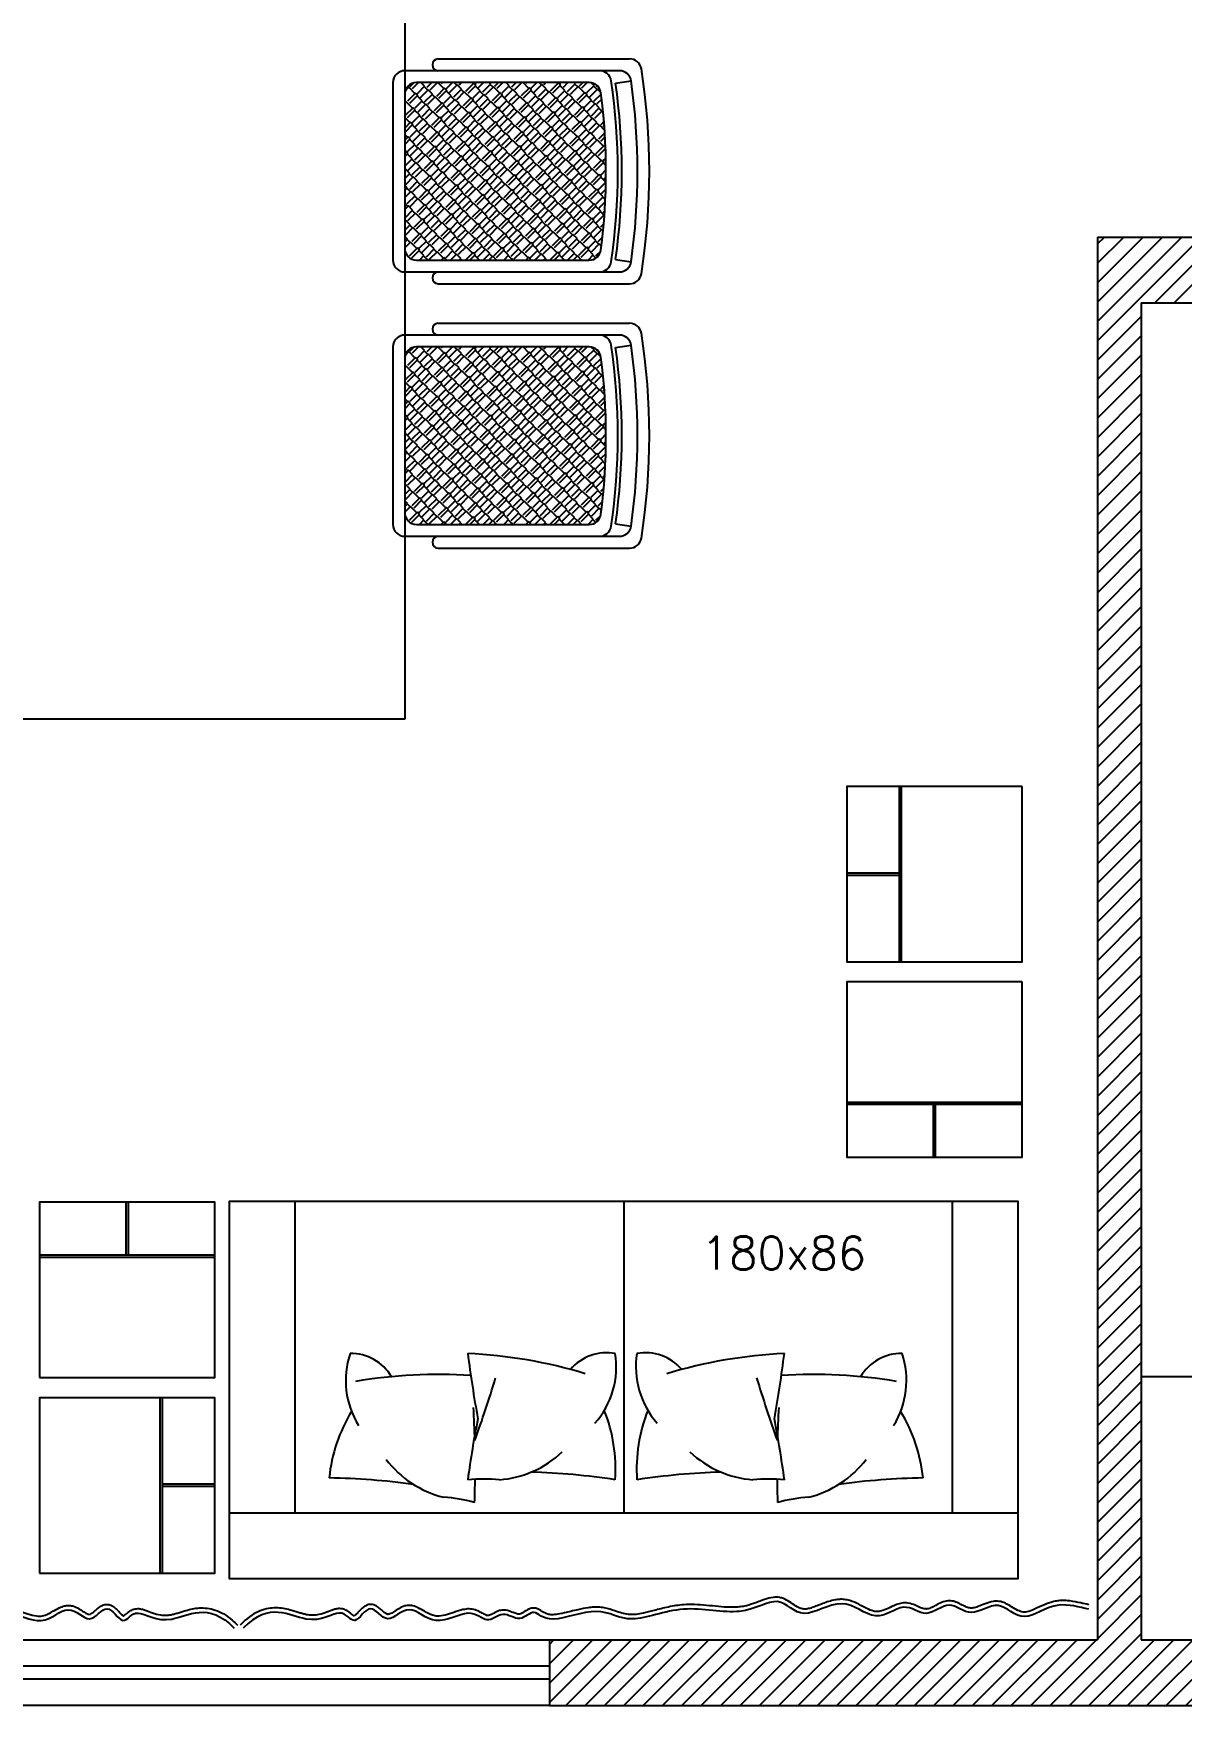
# Model space of a CAD drawing. Extents: x 126968 to 132038, y -1805 to 3860.
# Drawn here: x 127711.7 to 127973.6, y -817.5 to -436 of the extents above; entities that cross this region are included whole.
import ezdxf

# ---------------------------------------------------------------- set-up
doc = ezdxf.new("R2010")
doc.units = 0
doc.header["$MEASUREMENT"] = 0
doc.layers.get('0').update_dxf_attribs({"linetype": 'CONTINUOUS'})
doc.layers.add('COTA', color=8, linetype='CONTINUOUS', lineweight=5)
for name, color, linetype in [('PENA02', 2, 'CONTINUOUS'), ('PENA03', 3, 'CONTINUOUS'), ('PENA06', 6, 'CONTINUOUS')]:
    doc.layers.add(name, color=color, linetype=linetype)
doc.styles.add('T80_25', font='romans.shx', dxfattribs={"height": 0.05})

msp = doc.modelspace()

# ---------------------------------------------------------------- hatches: boundary and pattern name
h = msp.add_hatch()
h.set_pattern_fill('AR-RSHKE', color=256, scale=0.009, angle=135)
h.set_pattern_definition([(135, (133045.9265, 11077.9229), (-6.0616729, 2.18220224), [1.3716, -1.143, 1.6002, -0.6858, 2.0574, -0.9144]), (135, (133044.8758, 11078.812), (-6.0616729, 2.18220224), [1.143, -4.3434, 0.9144, -1.3716]), (135, (133043.1382, 11080.9537), (-6.0616729, 2.18220224), [0.6858, -7.0866]), (225, (133045.9265, 11077.9229), (-0.56575614, -3.3137145), [2.6289, -8.3439]), (225, (133044.9567, 11078.8927), (-0.56575614, -3.3137145), [2.57175, -8.40105]), (225, (133044.1484, 11079.701), (-0.56575614, -3.3137145), [2.4003, -8.5725]), (225, (133043.1382, 11080.9537), (-0.56575614, -3.3137145), [2.6289, -8.3439]), (225, (133042.6532, 11081.4386), (-0.56575614, -3.3137145), [2.6289, -8.3439]), (225, (133041.0772, 11082.7722), (-0.56575614, -3.3137145), [2.5146, -8.4582])])
h.paths.add_polyline_path([(127838.501, -447.228, -0.3771004), (127841.179, -449.582, -0.0642648), (127841.179, -485.374, -0.3771004), (127838.501, -487.728), (127799.129, -487.728, -0.4142136), (127796.429, -485.028), (127796.429, -449.928, -0.4142136), (127799.129, -447.228)])
h = msp.add_hatch()
h.set_pattern_fill('AR-RSHKE', color=256, scale=0.009, angle=135)
h.set_pattern_definition([(135, (133045.9265, 11017.6229), (-6.0616729, 2.18220224), [1.3716, -1.143, 1.6002, -0.6858, 2.0574, -0.9144]), (135, (133044.8758, 11018.512), (-6.0616729, 2.18220224), [1.143, -4.3434, 0.9144, -1.3716]), (135, (133043.1382, 11020.6537), (-6.0616729, 2.18220224), [0.6858, -7.0866]), (225, (133045.9265, 11017.6229), (-0.56575614, -3.3137145), [2.6289, -8.3439]), (225, (133044.9567, 11018.5927), (-0.56575614, -3.3137145), [2.57175, -8.40105]), (225, (133044.1484, 11019.401), (-0.56575614, -3.3137145), [2.4003, -8.5725]), (225, (133043.1382, 11020.6537), (-0.56575614, -3.3137145), [2.6289, -8.3439]), (225, (133042.6532, 11021.1386), (-0.56575614, -3.3137145), [2.6289, -8.3439]), (225, (133041.0772, 11022.4722), (-0.56575614, -3.3137145), [2.5146, -8.4582])])
h.paths.add_polyline_path([(127838.501, -507.528, -0.3771004), (127841.179, -509.882, -0.0642648), (127841.179, -545.674, -0.3771004), (127838.501, -548.028), (127799.129, -548.028, -0.4142136), (127796.429, -545.328), (127796.429, -510.228, -0.4142136), (127799.129, -507.528)])
at = {"layer": 'PENA06'}
h = msp.add_hatch(dxfattribs=at)
h.set_pattern_fill('ANSI31', color=256, scale=25)
h.set_pattern_definition([(45, (126424.6877, -1487.8683), (-2.2097087, 2.2097087), [])])
h.paths.add_polyline_path([(127484.429, -82.458), (127414.429, -82.458), (127414.429, -102.458), (127484.429, -102.458)])
h.paths.add_polyline_path([(127504.429, -82.458), (127484.429, -82.458), (127484.429, -132.458), (127504.429, -132.458)])
h.paths.add_polyline_path([(127314.429, -82.458), (127224.429, -82.458), (127224.429, -402.458), (127239.429, -402.458), (127239.429, -102.458), (127314.429, -102.458)])
h.paths.add_polyline_path([(127389.429, -531.458), (127239.429, -531.458), (127239.429, -482.458), (127224.429, -482.458), (127224.429, -802.458), (127099.429, -802.458), (127099.429, -817.458), (127239.429, -817.458), (127239.429, -546.458), (127314.429, -546.458), (127314.429, -731.458), (127489.429, -731.458), (127489.429, -817.458), (127629.429, -817.458), (127629.429, -802.458), (127504.429, -802.458), (127504.429, -505.458), (127489.429, -505.458), (127489.429, -509.458), (127489.429, -531.458), (127459.429, -531.458), (127459.429, -546.458), (127489.429, -546.458), (127489.429, -716.458), (127329.429, -716.458), (127329.429, -546.458), (127389.429, -546.458)])
h.paths.add_polyline_path([(127504.429, -361.458), (127484.429, -361.458), (127484.429, -411.458), (127504.429, -411.458)])
h.paths.add_polyline_path([(127504.429, -132.458), (127489.429, -132.458), (127489.429, -361.458), (127504.429, -361.458)])
h.paths.add_polyline_path([(127621.429, -377.458), (127616.429, -377.458), (127504.429, -377.458), (127504.429, -392.458), (127621.429, -392.458)])
h.paths.add_polyline_path([(128241.429, -382.458), (128236.429, -382.458), (128029.429, -382.458), (128029.429, -335.458), (128019.429, -335.458), (128019.429, -340.458), (128019.429, -382.458), (127779.429, -382.458), (127779.429, -262.458), (127849.429, -262.458), (127849.429, -252.458), (127779.429, -252.458), (127779.429, -244.458), (127769.429, -244.458), (127769.429, -247.458), (127769.429, -297.458), (127769.429, -382.458), (127697.429, -382.458), (127697.429, -392.458), (127701.429, -392.458), (128241.429, -392.458)])
h.paths.add_polyline_path([(127789.429, -82.458), (127769.429, -82.458), (127769.429, -132.458), (127789.429, -132.458)])
h.paths.add_polyline_path([(127769.429, -82.458), (127614.429, -82.458), (127614.429, -102.458), (127769.429, -102.458)])
h.paths.add_polyline_path([(127999.429, -82.458), (127964.429, -82.458), (127964.429, -252.458), (127924.429, -252.458), (127909.429, -252.458), (127909.429, -262.458), (128019.429, -262.458), (128019.429, -269.458), (128029.429, -269.458), (128029.429, -252.458), (127974.429, -252.458), (127974.429, -102.458), (127999.429, -102.458)])
h.paths.add_polyline_path([(128049.429, -82.458), (127999.429, -82.458), (127999.429, -102.458), (128049.429, -102.458)])
h.paths.add_polyline_path([(128339.429, -82.458), (128199.429, -82.458), (128199.429, -102.458), (128324.429, -102.458), (128324.429, -157.458), (128339.429, -157.458)])
h.paths.add_polyline_path([(128361.929, -237.458), (128339.429, -237.458), (128339.429, -227.458), (128324.429, -227.458), (128324.429, -382.458), (128317.429, -382.458), (128317.429, -392.458), (128321.429, -392.458), (128324.429, -392.458), (128324.429, -409.458), (128334.429, -409.458), (128334.429, -404.458), (128334.429, -252.458), (128361.929, -252.458)])
h.paths.add_polyline_path([(128589.429, -237.458), (128421.929, -237.458), (128421.929, -252.458), (128449.429, -252.458), (128449.429, -482.458), (128334.429, -482.458), (128334.429, -475.458), (128324.429, -475.458), (128324.429, -479.458), (128324.429, -482.458), (128317.429, -482.458), (128317.429, -497.458), (128322.429, -497.458), (128466.429, -497.458), (128466.429, -482.458), (128461.429, -482.458), (128459.429, -482.458), (128459.429, -252.458), (128574.429, -252.458), (128574.429, -302.458), (128589.429, -302.458)])
h.paths.add_polyline_path([(128589.429, -332.458), (128574.429, -332.458), (128574.429, -467.458), (128589.429, -467.458)], flags=17)
h.paths.add_polyline_path([(128594.429, -467.458), (128574.429, -467.458), (128574.429, -517.458), (128594.429, -517.458)])
h.paths.add_polyline_path([(128574.429, -482.458), (128532.429, -482.458), (128532.429, -497.458), (128536.429, -497.458), (128574.429, -497.458)], flags=17)
h.paths.add_polyline_path([(128589.429, -667.458), (128574.429, -667.458), (128574.429, -802.458), (128234.429, -802.458), (128234.429, -497.458), (128241.429, -497.458), (128241.429, -482.458), (128237.429, -482.458), (128217.429, -482.458), (128217.429, -497.458), (128222.429, -497.458), (128224.429, -497.458), (128224.429, -802.458), (128171.929, -802.458), (128171.929, -817.458), (128589.429, -817.458)])
h.paths.add_polyline_path([(127964.429, -497.458), (127999.429, -497.458), (127999.429, -482.458), (127954.429, -482.458), (127954.429, -802.458), (127829.429, -802.458), (127829.429, -817.458), (128021.929, -817.458), (128021.929, -802.458), (127964.429, -802.458)])
h.paths.add_polyline_path([(128049.429, -482.458), (127999.429, -482.458), (127999.429, -502.458), (128049.429, -502.458)])
h.paths.add_polyline_path([(128141.429, -482.458), (128137.429, -482.458), (128049.429, -482.458), (128049.429, -497.458), (128141.429, -497.458)])

# ---------------------------------------------------------------- linework, layer by layer
for p, q in [((127804.079, -441.828), (127847.727, -441.828)), ((127845.401, -444.528), (127796.429, -444.528)), ((127793.729, -447.228), (127793.729, -487.728)), ((127796.429, -449.928), (127796.429, -485.028)), ((127838.501, -447.228), (127799.129, -447.228)), ((127844.51, -447.354), (127848.074, -446.849)), ((127799.129, -487.728), (127838.501, -487.728)), ((127844.51, -487.602), (127848.074, -488.107)), ((127796.429, -490.428), (127845.401, -490.428)), ((127804.079, -493.128), (127847.727, -493.128)), ((127804.079, -502.128), (127847.727, -502.128)), ((127845.401, -504.828), (127796.429, -504.828)), ((127844.51, -507.654), (127848.074, -507.149)), ((127793.729, -507.528), (127793.729, -548.028)), ((127796.429, -510.228), (127796.429, -545.328)), ((127838.501, -507.528), (127799.129, -507.528)), ((127799.129, -548.028), (127838.501, -548.028)), ((127844.51, -547.902), (127848.074, -548.407)), ((127796.429, -550.728), (127845.401, -550.728)), ((127804.079, -553.428), (127847.727, -553.428)), ((127771.377, -702.458), (127771.377, -773.458)), ((127846.377, -702.458), (127846.377, -773.458)), ((127921.377, -773.458), (127921.377, -702.458)), ((127756.377, -773.458), (127936.377, -773.458))]:
    msp.add_line(p, q)
for points in [[(127756.377, -702.458), (127756.377, -730.307)], [(127756.377, -730.307), (127756.377, -788.458), (127936.377, -788.458)]]:
    msp.add_lwpolyline(points)
msp.add_lwpolyline([(127756.377, -788.458), (127936.377, -788.458), (127936.377, -702.458), (127756.377, -702.458)], close=True)
for centre, radius, start, end in [((127804.079, -443.178), 1.35, 90, 180), ((127847.727, -444.528), 2.7, 8.98138, 90), ((127796.429, -447.228), 2.7, 90, 180), ((127804.079, -443.178), 1.35, 180, 270), ((127840.855, -447.228), 2.7, 8.32808, 90), ((127845.401, -447.228), 2.7, 8.06662, 90), ((127702.521, -467.478), 149.708, 351.01862, 8.98138), ((127799.129, -449.928), 2.7, 90, 180), ((127838.501, -449.928), 2.7, 7.35409, 90), ((127702.521, -467.478), 139.808, 352.64591, 7.35409), ((127702.521, -467.478), 142.508, 351.67192, 8.32808), ((127702.521, -467.478), 143.408, 351.93338, 8.06662), ((127702.521, -467.478), 147.008, 351.93338, 8.06662), ((127796.429, -487.728), 2.7, 180, 270), ((127799.129, -485.028), 2.7, 180, 270), ((127838.501, -485.028), 2.7, 270, 352.64591), ((127840.855, -487.728), 2.7, 270, 351.67192), ((127845.401, -487.728), 2.7, 270, 351.93338), ((127804.079, -491.778), 1.35, 90, 180), ((127804.079, -491.778), 1.35, 180, 270), ((127847.727, -490.428), 2.7, 270, 351.01862), ((127804.079, -503.478), 1.35, 90, 180), ((127804.079, -503.478), 1.35, 180, 270), ((127847.727, -504.828), 2.7, 8.98138, 90), ((127796.429, -507.528), 2.7, 90, 180), ((127840.855, -507.528), 2.7, 8.32808, 90), ((127702.521, -527.778), 142.508, 351.67192, 8.32808), ((127845.401, -507.528), 2.7, 8.06662, 90), ((127702.521, -527.778), 147.008, 351.93338, 8.06662), ((127702.521, -527.778), 149.708, 351.01862, 8.98138), ((127799.129, -510.228), 2.7, 90, 180), ((127838.501, -510.228), 2.7, 7.35409, 90), ((127702.521, -527.778), 139.808, 352.64591, 7.35409), ((127702.521, -527.778), 143.408, 351.93338, 8.06662), ((127799.129, -545.328), 2.7, 180, 270), ((127796.429, -548.028), 2.7, 180, 270), ((127838.501, -545.328), 2.7, 270, 352.64591), ((127840.855, -548.028), 2.7, 270, 351.67192), ((127845.401, -548.028), 2.7, 270, 351.93338), ((127804.079, -552.078), 1.35, 90, 180), ((127804.079, -552.078), 1.35, 180, 270), ((127847.727, -550.728), 2.7, 270, 351.01862), ((127802.406, -743.316), 19.449, 161.48904, 211.87093), ((127784.077, -748.056), 10.916, 31.00979, 90.59384), ((127805.34, -849.271), 112.263, 73.29046, 87.20911), ((128097.945, -700.692), 289.443, 187.23436, 190.21781), ((127842.527, -747.886), 10.916, 79.86396, 139.44801), ((127825.237, -740.173), 19.449, 318.58687, 8.96876), ((127868.595, -740.173), 19.449, 171.03124, 221.41313), ((127851.305, -747.886), 10.916, 40.55199, 100.13604), ((127888.492, -849.271), 112.263, 92.79089, 106.70954), ((127595.887, -700.692), 289.443, 349.78219, 352.76564), ((127909.755, -748.056), 10.916, 89.40616, 148.99021), ((127891.426, -743.316), 19.449, 328.12907, 18.51096), ((127803.942, -854.202), 112.263, 86.14346, 99.59813), ((127540.017, -659.173), 289.443, 340.23998, 343.22344), ((128153.815, -659.173), 289.443, 196.77656, 199.76002), ((127889.89, -854.202), 112.263, 80.40187, 93.85654), ((127815.337, -769.211), 36.333, 148.74306, 174.20477), ((127564.814, -763.189), 247.679, 1.42525, 3.18423), ((127808.193, -763.566), 36.333, 356.25303, 21.71474), ((127885.639, -763.566), 36.333, 158.28526, 183.74697), ((128129.018, -763.189), 247.679, 176.81577, 178.57475), ((127878.495, -769.211), 36.333, 5.79523, 31.25694), ((128056.247, -799.157), 247.679, 169.03254, 172.29273), ((127637.584, -799.157), 247.679, 7.70727, 10.96746), ((127810.972, -747.012), 23.614, 217.20958, 256.01481), ((127816.177, -742.398), 23.614, 274.44299, 313.24822), ((127877.655, -742.398), 23.614, 226.75178, 265.55701), ((127882.86, -747.012), 23.614, 283.98519, 322.79042), ((127776.752, -923.258), 157.734, 82.10011, 89.11467), ((127814.406, -806.19), 40.41, 84.88889, 95.11111), ((127564.814, -763.189), 247.679, 358.16507, 359.38984), ((127820.707, -921.878), 157.734, 81.34313, 88.35769), ((127873.125, -921.878), 157.734, 91.64231, 98.65687), ((127879.426, -806.19), 40.41, 84.88889, 95.11111), ((128129.018, -763.189), 247.679, 180.61016, 181.83493), ((127917.08, -923.258), 157.734, 90.88533, 97.89989), ((127802.143, -810.215), 40.41, 75.34669, 85.56891), ((127891.689, -810.215), 40.41, 94.43109, 104.65331)]:
    msp.add_arc(centre, radius, start, end)
for points, knots in [([(127952.452, -794.462), (127951.89, -794.335), (127951.295, -794.191), (127949.861, -793.871), (127949.005, -793.699), (127947.558, -793.528), (127946.974, -793.49), (127946.028, -793.508), (127945.664, -793.535), (127944.951, -793.635), (127944.604, -793.706), (127943.593, -793.963), (127942.959, -794.195), (127941.575, -794.77), (127940.85, -795.126), (127939.635, -795.675), (127939.125, -795.884), (127938.455, -796.075), (127938.247, -796.118), (127937.852, -796.165), (127937.674, -796.165), (127937.299, -796.119), (127937.106, -796.074), (127936.494, -795.869), (127936.051, -795.639), (127935.117, -795.087), (127934.628, -794.767), (127933.676, -794.234), (127933.224, -794.011), (127932.496, -793.781), (127932.254, -793.723), (127931.772, -793.655), (127931.538, -793.643), (127931.085, -793.654), (127930.863, -793.676), (127929.995, -793.813), (127929.388, -794.019), (127928.24, -794.46), (127927.699, -794.696), (127926.795, -795.033), (127926.419, -795.148), (127925.774, -795.258), (127925.525, -795.255), (127924.957, -795.148), (127924.652, -795.042), (127924.001, -794.753), (127923.657, -794.572), (127922.93, -794.199), (127922.547, -794.006), (127921.782, -793.719), (127921.409, -793.613), (127920.775, -793.546), (127920.53, -793.545), (127920.062, -793.591), (127919.837, -793.635), (127919.102, -793.832), (127918.631, -794.046), (127917.739, -794.492), (127917.318, -794.726), (127916.529, -795.118), (127916.163, -795.273), (127915.718, -795.391), (127915.597, -795.414), (127915.388, -795.434), (127915.298, -795.435), (127915.099, -795.422), (127914.994, -795.407), (127914.568, -795.317), (127914.201, -795.181), (127913.39, -794.834), (127912.947, -794.626), (127911.97, -794.257), (127911.433, -794.096), (127910.622, -794.027), (127910.397, -794.024), (127909.946, -794.057), (127909.725, -794.092), (127909.3, -794.188), (127909.093, -794.249), (127908.272, -794.529), (127907.691, -794.813), (127906.558, -795.355), (127906.007, -795.612), (127905.088, -795.921), (127904.71, -796.007), (127904.183, -796.041), (127904.019, -796.039), (127903.691, -796.004), (127903.517, -795.97), (127902.874, -795.797), (127902.354, -795.572), (127901.23, -795.013), (127900.627, -794.681), (127899.341, -794.044), (127898.656, -793.738), (127897.539, -793.409), (127897.145, -793.321), (127896.384, -793.226), (127896.017, -793.211), (127895.295, -793.244), (127894.938, -793.289), (127893.618, -793.534), (127892.685, -793.863), (127890.913, -794.538), (127890.071, -794.887), (127888.956, -795.243), (127888.614, -795.334), (127888.078, -795.43), (127887.869, -795.452), (127887.536, -795.457), (127887.4, -795.447), (127887.126, -795.407), (127886.991, -795.376), (127886.443, -795.213), (127886.021, -794.995), (127885.132, -794.443), (127884.67, -794.111), (127883.745, -793.522), (127883.294, -793.26), (127882.52, -792.956), (127882.238, -792.869), (127881.697, -792.766), (127881.441, -792.74), (127880.939, -792.734), (127880.69, -792.752), (127879.792, -792.871), (127879.156, -793.059), (127877.858, -793.502), (127877.196, -793.759), (127875.818, -794.254), (127875.104, -794.491), (127873.908, -794.784), (127873.447, -794.875), (127872.606, -794.987), (127872.229, -795.018), (127871.441, -795.05), (127871.032, -795.052), (127869.77, -795.021), (127868.88, -794.953), (127866.228, -794.71), (127864.384, -794.492), (127861.708, -794.411), (127860.902, -794.416), (127858.882, -794.55), (127857.696, -794.741), (127855.421, -795.216), (127854.329, -795.498), (127852.441, -795.986), (127851.625, -796.197), (127850.278, -796.489), (127849.724, -796.589), (127848.894, -796.686), (127848.592, -796.708), (127848.025, -796.716), (127847.751, -796.702), (127846.95, -796.621), (127846.439, -796.511), (127845.409, -796.224), (127844.892, -796.046), (127843.61, -795.614), (127842.824, -795.353), (127841.515, -795.097), (127841.059, -795.035), (127840.21, -794.988), (127839.827, -794.991), (127839.057, -795.035), (127838.668, -795.077), (127837.492, -795.241), (127836.697, -795.405), (127834.847, -795.83), (127833.801, -796.106), (127832.146, -796.488), (127831.495, -796.619), (127830.701, -796.717), (127830.482, -796.735), (127830.087, -796.746), (127829.905, -796.74), (127829.398, -796.695), (127829.112, -796.63), (127828.369, -796.382), (127827.984, -796.145), (127827.403, -795.778), (127827.223, -795.663), (127826.817, -795.444), (127826.589, -795.339), (127826.193, -795.244), (127826.059, -795.224), (127825.793, -795.212), (127825.664, -795.219), (127825.233, -795.278), (127824.967, -795.375), (127824.491, -795.594), (127824.278, -795.719), (127823.878, -795.964), (127823.691, -796.085), (127823.291, -796.329), (127823.084, -796.441), (127822.822, -796.546), (127822.742, -796.571), (127822.598, -796.602), (127822.54, -796.608), (127822.389, -796.605), (127822.298, -796.595), (127821.974, -796.53), (127821.695, -796.435), (127821.068, -796.192), (127820.721, -796.045), (127820.02, -795.813), (127819.675, -795.72), (127819.141, -795.667), (127818.98, -795.661), (127818.63, -795.678), (127818.449, -795.705), (127818.109, -795.78), (127817.947, -795.829), (127817.355, -796.041), (127816.977, -796.245), (127816.3, -796.607), (127816, -796.763), (127815.652, -796.891), (127815.555, -796.918), (127815.42, -796.94), (127815.373, -796.944), (127815.298, -796.942), (127815.27, -796.939), (127815.19, -796.924), (127815.142, -796.911), (127814.935, -796.839), (127814.727, -796.737), (127814.234, -796.461), (127813.948, -796.29), (127813.294, -795.946), (127812.924, -795.774), (127812.086, -795.509), (127811.617, -795.418), (127810.878, -795.408), (127810.639, -795.423), (127810.172, -795.483), (127809.94, -795.526), (127809.024, -795.736), (127808.341, -795.972), (127806.979, -796.44), (127806.3, -796.674), (127805.015, -796.999), (127804.411, -797.089), (127803.695, -797.056), (127803.512, -797.032), (127803.135, -796.954), (127802.944, -796.9), (127802.169, -796.631), (127801.567, -796.308), (127800.487, -795.695), (127800.014, -795.416), (127799.136, -794.987), (127798.738, -794.821), (127798.071, -794.655), (127797.823, -794.615), (127797.368, -794.595), (127797.169, -794.605), (127796.789, -794.656), (127796.605, -794.696), (127795.92, -794.891), (127795.471, -795.118), (127794.649, -795.593), (127794.275, -795.845), (127793.597, -796.275), (127793.292, -796.45), (127792.946, -796.592), (127792.853, -796.62), (127792.725, -796.647), (127792.681, -796.651), (127792.613, -796.651), (127792.585, -796.649), (127792.511, -796.635), (127792.468, -796.623), (127792.287, -796.555), (127792.112, -796.457), (127791.719, -796.175), (127791.502, -795.994), (127791.045, -795.599), (127790.804, -795.386), (127790.283, -794.977), (127790.003, -794.778), (127789.495, -794.54), (127789.305, -794.471), (127788.952, -794.397), (127788.799, -794.38), (127788.478, -794.382), (127788.315, -794.404), (127788.015, -794.476), (127787.875, -794.525), (127787.43, -794.722), (127787.166, -794.904), (127786.682, -795.294), (127786.462, -795.503), (127786.048, -795.919), (127785.853, -796.126), (127785.492, -796.5), (127785.324, -796.667), (127785.042, -796.914), (127784.924, -796.996), (127784.865, -797.027)], [5.3132129, 5.3132129, 5.3132129, 5.3132129, 5.5013188, 5.5013188, 5.7520601, 5.7520601, 5.9182584, 5.9182584, 6.0207723, 6.0207723, 6.1232862, 6.1232862, 6.328314, 6.328314, 6.5980583, 6.5980583, 6.8243342, 6.8243342, 6.9378321, 6.9378321, 7.061335, 7.061335, 7.1848379, 7.1848379, 7.4369635, 7.4369635, 7.6890891, 7.6890891, 7.8930712, 7.8930712, 7.9882201, 7.9882201, 8.0755339, 8.0755339, 8.1628476, 8.1628476, 8.4247977, 8.4247977, 8.6867478, 8.6867478, 8.9019341, 8.9019341, 9.1171204, 9.1171204, 9.3323067, 9.3323067, 9.547493, 9.547493, 9.7626793, 9.7626793, 9.9401188, 9.9401188, 10.0415593, 10.0415593, 10.1429998, 10.1429998, 10.3851774, 10.3851774, 10.6273549, 10.6273549, 10.8695324, 10.8695324, 10.9701926, 10.9701926, 11.0585456, 11.0585456, 11.1468986, 11.1468986, 11.3963343, 11.3963343, 11.6457699, 11.6457699, 11.8952056, 11.8952056, 11.9866558, 11.9866558, 12.0748026, 12.0748026, 12.1629495, 12.1629495, 12.432593, 12.432593, 12.7022366, 12.7022366, 12.9067906, 12.9067906, 13.0030345, 13.0030345, 13.0992785, 13.0992785, 13.3379142, 13.3379142, 13.57655, 13.57655, 13.8151858, 13.8151858, 13.937916, 13.937916, 14.0440456, 14.0440456, 14.1501752, 14.1501752, 14.4431042, 14.4431042, 14.7360333, 14.7360333, 14.8787653, 14.8787653, 14.9830006, 14.9830006, 15.0647576, 15.0647576, 15.1465146, 15.1465146, 15.3931231, 15.3931231, 15.6397316, 15.6397316, 15.8461201, 15.8461201, 15.9545805, 15.9545805, 16.0430376, 16.0430376, 16.1314948, 16.1314948, 16.3652888, 16.3652888, 16.5990828, 16.5990828, 16.8328768, 16.8328768, 16.9733572, 16.9733572, 17.0821874, 17.0821874, 17.1910176, 17.1910176, 17.4086781, 17.4086781, 17.8165002, 17.8165002, 17.9902294, 17.9902294, 18.2515792, 18.2515792, 18.5129291, 18.5129291, 18.7305994, 18.7305994, 18.899038, 18.899038, 19.0039197, 19.0039197, 19.1088015, 19.1088015, 19.3185651, 19.3185651, 19.5283286, 19.5283286, 19.8152774, 19.8152774, 19.9580324, 19.9580324, 20.067214, 20.067214, 20.1763956, 20.1763956, 20.3947587, 20.3947587, 20.6914972, 20.6914972, 20.9102669, 20.9102669, 21.0037219, 21.0037219, 21.0971769, 21.0971769, 21.284087, 21.284087, 21.6360236, 21.6360236, 21.7904744, 21.7904744, 21.9449252, 21.9449252, 22.0138948, 22.0138948, 22.0828644, 22.0828644, 22.2562165, 22.2562165, 22.4295686, 22.4295686, 22.6029206, 22.6029206, 22.8243632, 22.8243632, 22.9368922, 22.9368922, 23.0572453, 23.0572453, 23.1775984, 23.1775984, 23.4338396, 23.4338396, 23.6900808, 23.6900808, 23.9033033, 23.9033033, 23.9906879, 23.9906879, 24.0881136, 24.0881136, 24.1855394, 24.1855394, 24.4643835, 24.4643835, 24.7432277, 24.7432277, 24.8741702, 24.8741702, 24.9669216, 24.9669216, 25.0448196, 25.0448196, 25.1227175, 25.1227175, 25.330982, 25.330982, 25.5392466, 25.5392466, 25.7475111, 25.7475111, 25.9557756, 25.9557756, 26.0492195, 26.0492195, 26.1426633, 26.1426633, 26.4185161, 26.4185161, 26.6943689, 26.6943689, 26.9702217, 26.9702217, 27.0713889, 27.0713889, 27.1725562, 27.1725562, 27.4775891, 27.4775891, 27.7093541, 27.7093541, 27.8890205, 27.8890205, 27.9884387, 27.9884387, 28.0652872, 28.0652872, 28.1421357, 28.1421357, 28.3640842, 28.3640842, 28.5860326, 28.5860326, 28.8079811, 28.8079811, 28.9088213, 28.9088213, 28.9828601, 28.9828601, 29.0512987, 29.0512987, 29.1197372, 29.1197372, 29.2980283, 29.2980283, 29.4763193, 29.4763193, 29.6546103, 29.6546103, 29.8329014, 29.8329014, 29.9260605, 29.9260605, 29.9903087, 29.9903087, 30.0565324, 30.0565324, 30.1227561, 30.1227561, 30.2813396, 30.2813396, 30.439923, 30.439923, 30.5985064, 30.5985064, 30.7561131, 30.7561131, 30.9077706, 30.9077706, 30.9077706, 30.9077706]), ([(127665.477, -797.208), (127666.668, -797.488), (127671.217, -798.329), (127675.923, -794.279), (127688.422, -799.343), (127691.125, -794.785), (127694.334, -798.836), (127698.388, -795.46), (127701.935, -799.343), (127705.482, -794.785), (127713.927, -800.018), (127719.839, -793.434), (127724.737, -799.849), (127728.517, -793.067), (127732.31, -800.174), (127734.798, -794.37), (127742.146, -800.411), (127751.627, -793.659), (127757.553, -799.819)], [18.6780891, 18.6780891, 18.6780891, 18.6780891, 19, 20, 21, 22, 23, 24, 25, 26, 27, 28, 29, 30, 31, 32, 33, 34, 34, 34, 34]), ([(127665.477, -796.18), (127665.746, -796.245), (127666.009, -796.306), (127666.853, -796.489), (127667.407, -796.589), (127668.237, -796.686), (127668.539, -796.708), (127669.106, -796.716), (127669.38, -796.702), (127670.181, -796.621), (127670.692, -796.511), (127671.722, -796.224), (127672.239, -796.046), (127673.521, -795.614), (127674.307, -795.353), (127675.616, -795.097), (127676.072, -795.035), (127676.921, -794.988), (127677.304, -794.991), (127678.074, -795.035), (127678.463, -795.077), (127679.639, -795.241), (127680.434, -795.405), (127682.284, -795.83), (127683.33, -796.106), (127684.985, -796.488), (127685.636, -796.619), (127686.43, -796.717), (127686.649, -796.735), (127687.044, -796.746), (127687.226, -796.74), (127687.733, -796.695), (127688.019, -796.63), (127688.762, -796.382), (127689.147, -796.145), (127689.728, -795.778), (127689.908, -795.663), (127690.314, -795.444), (127690.542, -795.339), (127690.938, -795.244), (127691.072, -795.224), (127691.338, -795.212), (127691.467, -795.219), (127691.898, -795.278), (127692.164, -795.375), (127692.64, -795.594), (127692.853, -795.719), (127693.253, -795.964), (127693.44, -796.085), (127693.84, -796.329), (127694.047, -796.441), (127694.309, -796.546), (127694.389, -796.571), (127694.533, -796.602), (127694.591, -796.608), (127694.743, -796.605), (127694.833, -796.595), (127695.157, -796.53), (127695.436, -796.435), (127696.063, -796.192), (127696.41, -796.045), (127697.111, -795.813), (127697.456, -795.72), (127697.99, -795.667), (127698.151, -795.661), (127698.501, -795.678), (127698.682, -795.705), (127699.022, -795.78), (127699.184, -795.829), (127699.776, -796.041), (127700.154, -796.245), (127700.831, -796.607), (127701.131, -796.763), (127701.479, -796.891), (127701.576, -796.918), (127701.711, -796.94), (127701.758, -796.944), (127701.833, -796.942), (127701.861, -796.939), (127701.941, -796.924), (127701.989, -796.911), (127702.196, -796.839), (127702.404, -796.737), (127702.897, -796.461), (127703.183, -796.29), (127703.837, -795.946), (127704.207, -795.774), (127705.045, -795.509), (127705.514, -795.418), (127706.253, -795.408), (127706.492, -795.423), (127706.959, -795.483), (127707.191, -795.526), (127708.107, -795.736), (127708.79, -795.972), (127710.153, -796.44), (127710.831, -796.674), (127712.116, -796.999), (127712.72, -797.089), (127713.436, -797.056), (127713.619, -797.032), (127713.996, -796.954), (127714.187, -796.9), (127714.962, -796.631), (127715.564, -796.308), (127716.644, -795.695), (127717.117, -795.416), (127717.995, -794.987), (127718.393, -794.821), (127719.06, -794.655), (127719.308, -794.615), (127719.763, -794.595), (127719.962, -794.605), (127720.342, -794.656), (127720.526, -794.696), (127721.211, -794.891), (127721.66, -795.118), (127722.482, -795.593), (127722.856, -795.845), (127723.534, -796.275), (127723.839, -796.45), (127724.185, -796.592), (127724.278, -796.62), (127724.406, -796.647), (127724.45, -796.651), (127724.518, -796.651), (127724.546, -796.649), (127724.62, -796.635), (127724.663, -796.623), (127724.844, -796.555), (127725.019, -796.457), (127725.412, -796.175), (127725.629, -795.994), (127726.086, -795.599), (127726.327, -795.386), (127726.848, -794.977), (127727.128, -794.778), (127727.636, -794.54), (127727.826, -794.471), (127728.179, -794.397), (127728.332, -794.38), (127728.653, -794.382), (127728.816, -794.404), (127729.116, -794.476), (127729.256, -794.525), (127729.701, -794.722), (127729.965, -794.904), (127730.449, -795.294), (127730.669, -795.503), (127731.083, -795.919), (127731.278, -796.126), (127731.639, -796.5), (127731.807, -796.667), (127732.089, -796.914), (127732.207, -796.996), (127732.266, -797.027)], [18.657086, 18.657086, 18.657086, 18.657086, 18.7305994, 18.7305994, 18.899038, 18.899038, 19.0039197, 19.0039197, 19.1088015, 19.1088015, 19.3185651, 19.3185651, 19.5283286, 19.5283286, 19.8152774, 19.8152774, 19.9580324, 19.9580324, 20.067214, 20.067214, 20.1763956, 20.1763956, 20.3947587, 20.3947587, 20.6914972, 20.6914972, 20.9102669, 20.9102669, 21.0037219, 21.0037219, 21.0971769, 21.0971769, 21.284087, 21.284087, 21.6360236, 21.6360236, 21.7904744, 21.7904744, 21.9449252, 21.9449252, 22.0138948, 22.0138948, 22.0828644, 22.0828644, 22.2562165, 22.2562165, 22.4295686, 22.4295686, 22.6029206, 22.6029206, 22.8243632, 22.8243632, 22.9368922, 22.9368922, 23.0572453, 23.0572453, 23.1775984, 23.1775984, 23.4338396, 23.4338396, 23.6900808, 23.6900808, 23.9033033, 23.9033033, 23.9906879, 23.9906879, 24.0881136, 24.0881136, 24.1855394, 24.1855394, 24.4643835, 24.4643835, 24.7432277, 24.7432277, 24.8741702, 24.8741702, 24.9669216, 24.9669216, 25.0448196, 25.0448196, 25.1227175, 25.1227175, 25.330982, 25.330982, 25.5392466, 25.5392466, 25.7475111, 25.7475111, 25.9557756, 25.9557756, 26.0492195, 26.0492195, 26.1426633, 26.1426633, 26.4185161, 26.4185161, 26.6943689, 26.6943689, 26.9702217, 26.9702217, 27.0713889, 27.0713889, 27.1725562, 27.1725562, 27.4775891, 27.4775891, 27.7093541, 27.7093541, 27.8890205, 27.8890205, 27.9884387, 27.9884387, 28.0652872, 28.0652872, 28.1421357, 28.1421357, 28.3640842, 28.3640842, 28.5860326, 28.5860326, 28.8079811, 28.8079811, 28.9088213, 28.9088213, 28.9828601, 28.9828601, 29.0512987, 29.0512987, 29.1197372, 29.1197372, 29.2980283, 29.2980283, 29.4763193, 29.4763193, 29.6546103, 29.6546103, 29.8329014, 29.8329014, 29.9260605, 29.9260605, 29.9903087, 29.9903087, 30.0565324, 30.0565324, 30.1227561, 30.1227561, 30.2813396, 30.2813396, 30.439923, 30.439923, 30.5985064, 30.5985064, 30.7561131, 30.7561131, 30.9077706, 30.9077706, 30.9077706, 30.9077706]), ([(127732.266, -797.027), (127732.315, -797.005), (127732.41, -796.947), (127732.65, -796.765), (127732.795, -796.643), (127733.125, -796.368), (127733.31, -796.215), (127733.769, -795.888), (127734.052, -795.713), (127734.716, -795.443), (127735.099, -795.35), (127735.665, -795.342), (127735.82, -795.351), (127736.116, -795.388), (127736.26, -795.415), (127736.687, -795.513), (127736.963, -795.601), (127737.774, -795.883), (127738.314, -796.104), (127739.458, -796.499), (127740.06, -796.673), (127741.113, -796.834), (127741.54, -796.866), (127742.301, -796.846), (127742.624, -796.816), (127743.202, -796.719), (127743.454, -796.663), (127743.993, -796.523), (127744.276, -796.441), (127745.165, -796.169), (127745.808, -795.957), (127747.447, -795.494), (127748.488, -795.258), (127750.739, -795.135), (127751.952, -795.254), (127754.467, -796.114), (127755.763, -796.853), (127757.475, -798.331), (127757.873, -798.709), (127758.274, -799.125)], [31.1949923, 31.1949923, 31.1949923, 31.1949923, 31.3431727, 31.3431727, 31.491353, 31.491353, 31.6395334, 31.6395334, 31.8115776, 31.8115776, 31.9836219, 31.9836219, 32.0468354, 32.0468354, 32.110049, 32.110049, 32.2364761, 32.2364761, 32.4791965, 32.4791965, 32.721917, 32.721917, 32.8768553, 32.8768553, 32.9845198, 32.9845198, 33.0620597, 33.0620597, 33.1395996, 33.1395996, 33.2946795, 33.2946795, 33.5083761, 33.5083761, 33.7220728, 33.7220728, 33.9357694, 33.9357694, 34, 34, 34, 34]), ([(127784.865, -797.027), (127784.816, -797.005), (127784.721, -796.947), (127784.481, -796.765), (127784.336, -796.643), (127784.006, -796.368), (127783.821, -796.215), (127783.362, -795.888), (127783.079, -795.713), (127782.415, -795.443), (127782.032, -795.35), (127781.466, -795.342), (127781.311, -795.351), (127781.015, -795.388), (127780.871, -795.415), (127780.444, -795.513), (127780.168, -795.601), (127779.357, -795.883), (127778.817, -796.104), (127777.673, -796.499), (127777.071, -796.673), (127776.018, -796.834), (127775.591, -796.866), (127774.83, -796.846), (127774.507, -796.816), (127773.929, -796.719), (127773.677, -796.663), (127773.138, -796.523), (127772.855, -796.441), (127771.966, -796.169), (127771.323, -795.957), (127769.684, -795.494), (127768.643, -795.258), (127766.392, -795.135), (127765.179, -795.254), (127762.664, -796.114), (127761.368, -796.853), (127759.656, -798.331), (127759.258, -798.709), (127758.857, -799.125)], [31.1949923, 31.1949923, 31.1949923, 31.1949923, 31.3431727, 31.3431727, 31.491353, 31.491353, 31.6395334, 31.6395334, 31.8115776, 31.8115776, 31.9836219, 31.9836219, 32.0468354, 32.0468354, 32.110049, 32.110049, 32.2364761, 32.2364761, 32.4791965, 32.4791965, 32.721917, 32.721917, 32.8768553, 32.8768553, 32.9845198, 32.9845198, 33.0620597, 33.0620597, 33.1395996, 33.1395996, 33.2946795, 33.2946795, 33.5083761, 33.5083761, 33.7220728, 33.7220728, 33.9357694, 33.9357694, 34, 34, 34, 34]), ([(127952.452, -795.487), (127950.314, -795.012), (127944.374, -793.299), (127937.363, -799.415), (127932.004, -792.648), (127925.374, -798.005), (127920.72, -792.789), (127915.36, -798.146), (127910.423, -793.212), (127903.935, -799.274), (127896.459, -791.802), (127886.727, -798.851), (127882.072, -791.52), (127873.75, -797.582), (127859.788, -793.941), (127847.289, -799.512), (127841.208, -794.279), (127828.709, -799.343), (127826.006, -794.785), (127822.797, -798.836), (127818.743, -795.46), (127815.196, -799.343), (127811.649, -794.785), (127803.204, -800.018), (127797.292, -793.434), (127792.394, -799.849), (127788.614, -793.067), (127784.821, -800.174), (127782.333, -794.37), (127774.985, -800.411), (127765.504, -793.659), (127759.578, -799.819)], [5.2888318, 5.2888318, 5.2888318, 5.2888318, 6, 7, 8, 9, 10, 11, 12, 13, 14, 15, 16, 17, 18, 19, 20, 21, 22, 23, 24, 25, 26, 27, 28, 29, 30, 31, 32, 33, 34, 34, 34, 34])]:
    msp.add_open_spline(points, degree=3, knots=knots)
at = {"layer": 'COTA'}
msp.add_lwpolyline([(128589.429, -817.458), (127484.429, -817.458), (127484.429, -82.458), (128589.429, -82.458)], close=True, dxfattribs=at)
at = {"layer": 'PENA02'}
for p, q in [((127909.275, -647.782), (127909.275, -607.782)), ((127909.775, -647.782), (127909.775, -607.782)), ((127897.275, -627.532), (127909.275, -627.532)), ((127897.275, -628.032), (127909.275, -628.032)), ((127937.275, -679.853), (127897.275, -679.853)), ((127937.275, -680.353), (127897.275, -680.353)), ((127917.025, -692.353), (127917.025, -680.353)), ((127917.525, -692.353), (127917.525, -680.353)), ((127732.839, -702.655), (127732.839, -714.655)), ((127733.339, -702.655), (127733.339, -714.655)), ((127713.089, -714.655), (127753.089, -714.655)), ((127713.089, -715.155), (127753.089, -715.155)), ((127740.589, -747.226), (127740.589, -787.226)), ((127741.089, -747.226), (127741.089, -787.226)), ((127753.089, -766.976), (127741.089, -766.976)), ((127753.089, -767.476), (127741.089, -767.476))]:
    msp.add_line(p, q, dxfattribs=at)
at = {"layer": 'PENA02', "linetype": 'Continuous'}
for p, q in [((127629.429, -802.458), (127829.429, -802.458)), ((127829.429, -817.458), (127629.429, -817.458))]:
    msp.add_line(p, q, dxfattribs=at)
at = {"layer": 'PENA02'}
for points in [[(127796.429, -592.458), (127701.429, -592.458), (127701.429, -392.458), (127796.429, -392.458)], [(127937.275, -607.782), (127897.275, -607.782), (127897.275, -647.782), (127937.275, -647.782)], [(127937.275, -652.353), (127897.275, -652.353), (127897.275, -692.353), (127937.275, -692.353)], [(127713.089, -742.655), (127753.089, -742.655), (127753.089, -702.655), (127713.089, -702.655)], [(127713.089, -787.226), (127753.089, -787.226), (127753.089, -747.226), (127713.089, -747.226)]]:
    msp.add_lwpolyline(points, close=True, dxfattribs=at)
at = {"layer": 'PENA03', "linetype": 'Continuous'}
for p, q in [((128179.429, -742.458), (127964.429, -742.458)), ((127829.429, -808.458), (127629.429, -808.458)), ((127829.429, -811.458), (127629.429, -811.458))]:
    msp.add_line(p, q, dxfattribs=at)
at = {"layer": 'PENA06'}
for p, q in [((127954.429, -482.458), (127954.429, -802.458)), ((127954.429, -482.458), (127999.429, -482.458)), ((127964.429, -497.458), (127999.429, -497.458)), ((127964.429, -497.458), (127964.429, -802.458)), ((127829.429, -802.458), (127954.429, -802.458)), ((127964.429, -802.458), (128021.929, -802.458)), ((127829.429, -817.458), (128021.929, -817.458))]:
    msp.add_line(p, q, dxfattribs=at)
at = {"layer": 'PENA06', "linetype": 'Continuous'}
msp.add_line((127829.429, -802.458), (127829.429, -817.458), dxfattribs=at)

# ---------------------------------------------------------------- texts
at = {"style": 'T80_25'}
msp.add_text('180x86', height=7.5, dxfattribs=at).set_placement((127864.024, -717.985))

doc.saveas('drawing.dxf')
